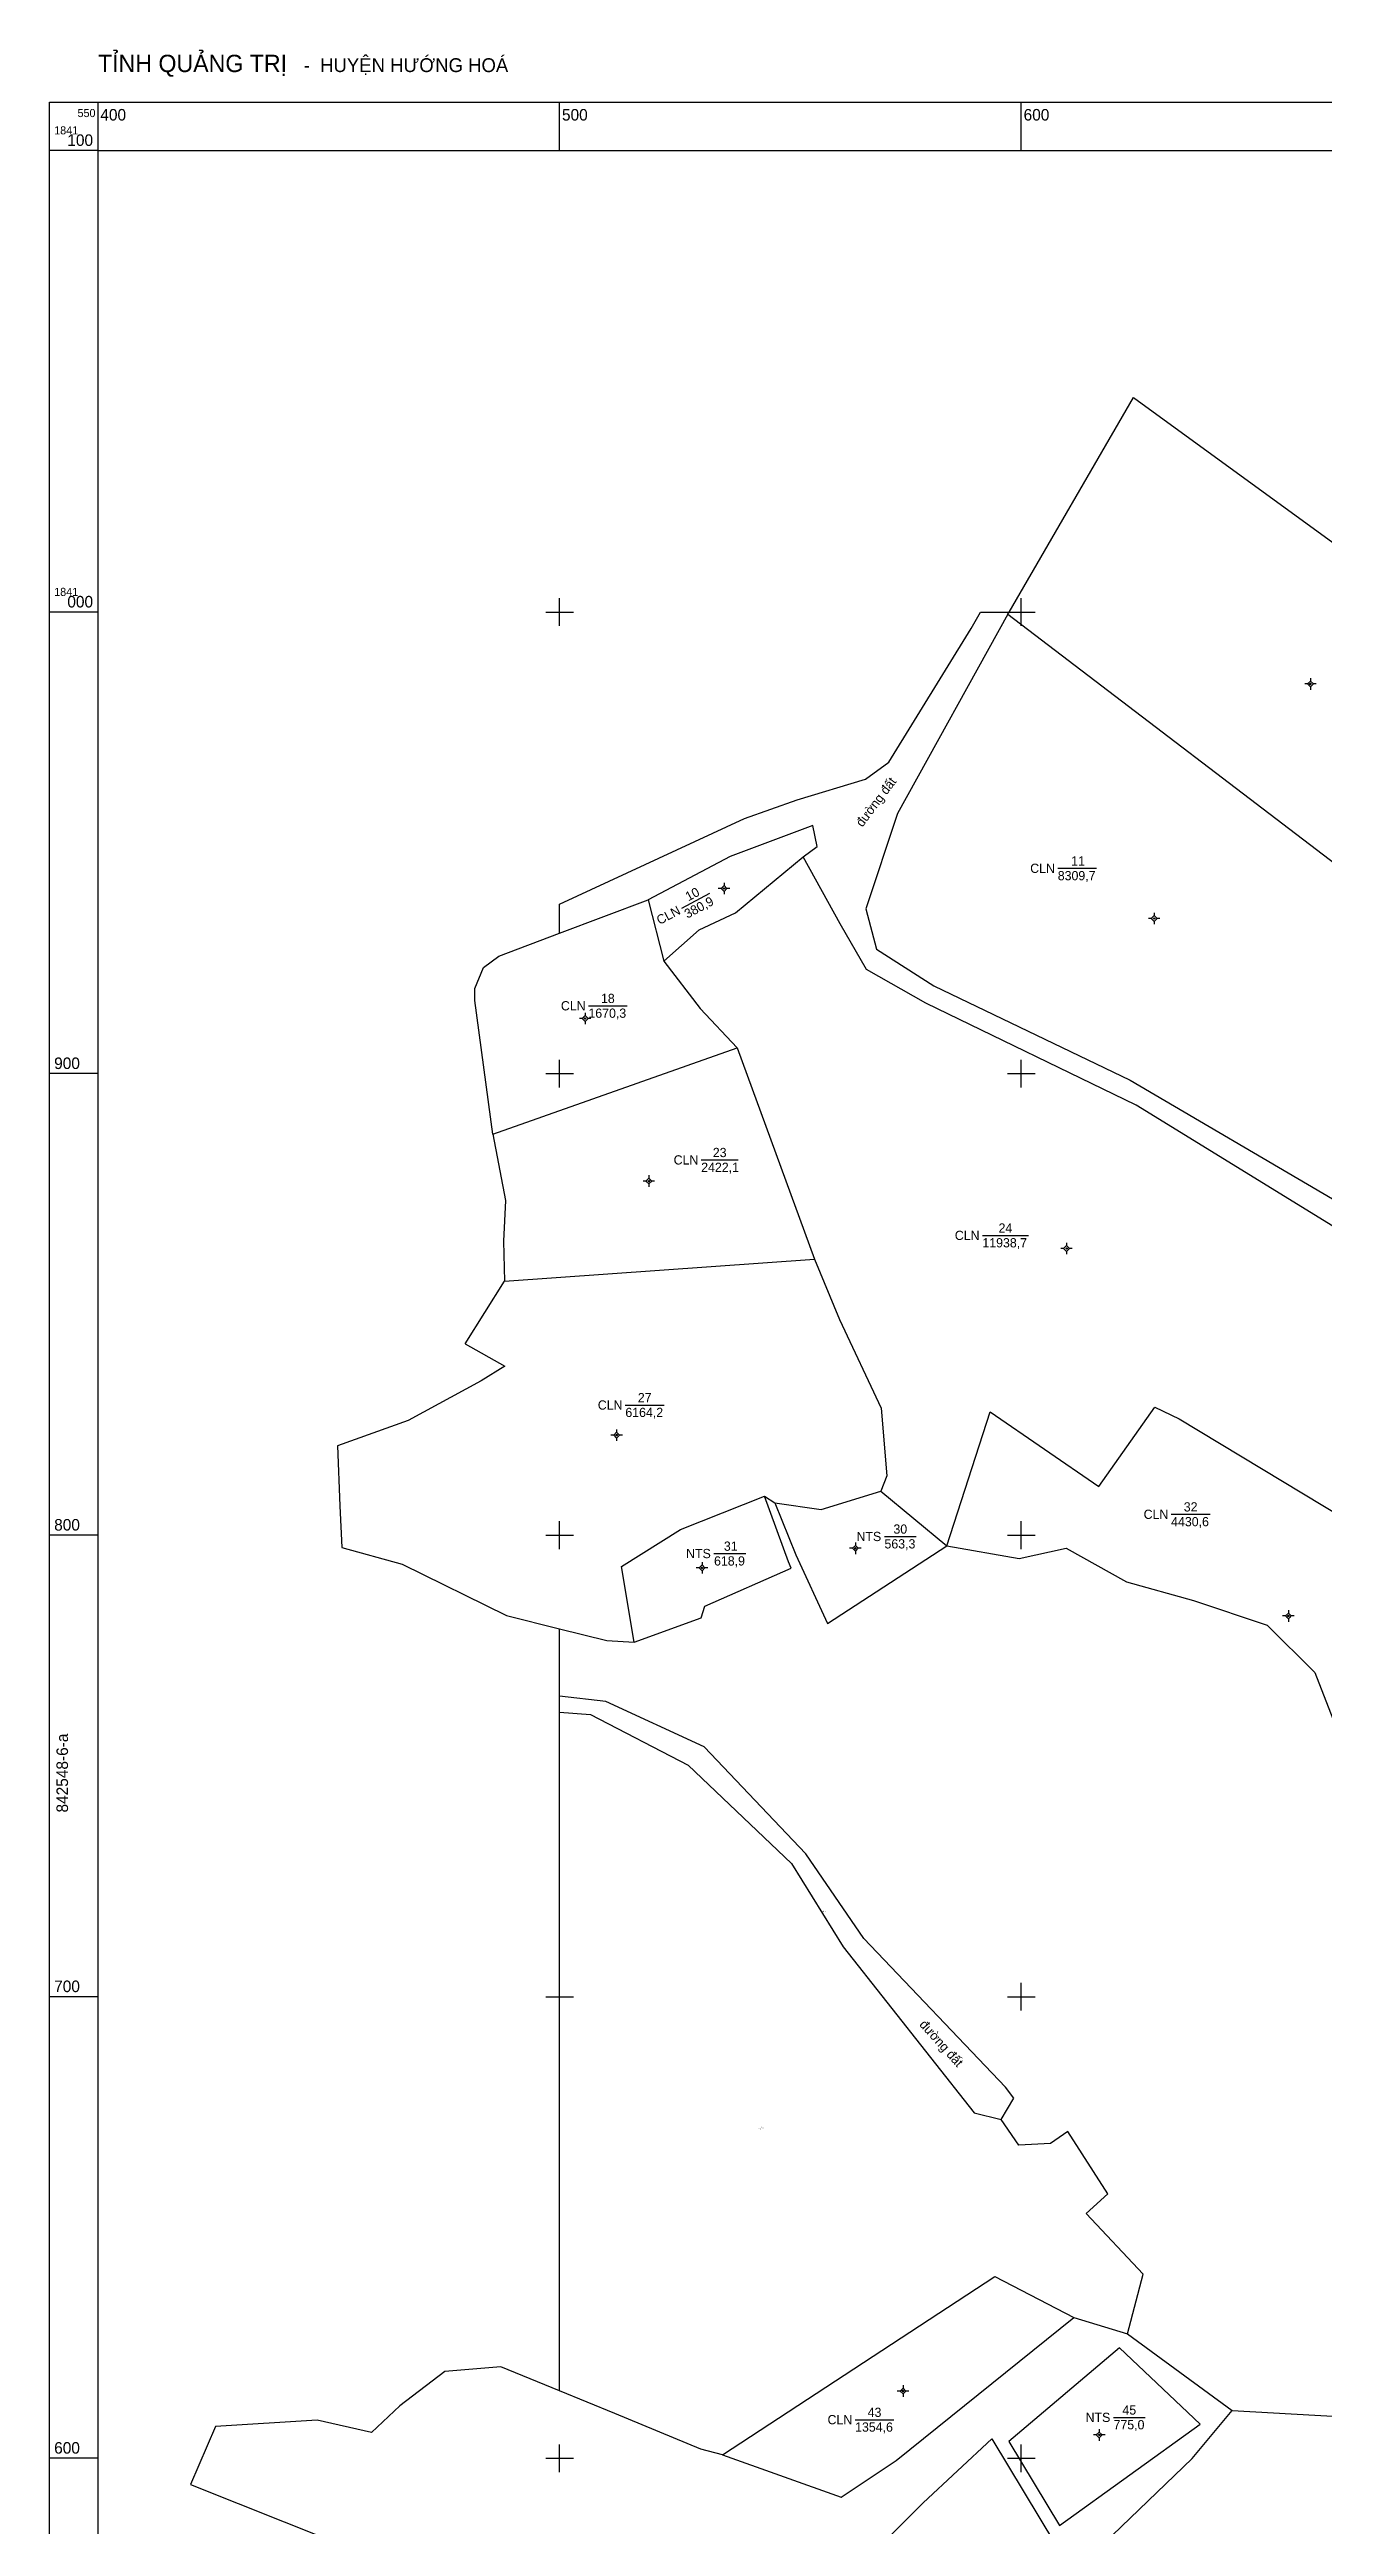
# Model space of a CAD drawing. Extents: x 550390 to 551118, y 1840259 to 1841146.
# Drawn here: x 550390 to 550666, y 1840585 to 1841122 of the extents above; entities that cross this region are included whole.
import ezdxf

# ---------------------------------------------------------------- set-up
doc = ezdxf.new("R2010")
doc.units = 0
for name, color, linetype in [('Level 10', 7, 'Continuous'), ('Level 11', 7, 'Continuous'), ('Level 13', 7, 'Continuous'), ('Level 15', 7, 'Continuous'), ('Level 2', 7, 'Continuous'), ('Level 23', 7, 'Continuous'), ('Level 24', 7, 'Continuous'), ('Level 28', 7, 'Continuous'), ('Level 31', 7, 'Continuous'), ('Level 4', 7, 'Continuous'), ('Level 63', 7, 'Continuous')]:
    doc.layers.add(name, color=color, linetype=linetype)

msp = doc.modelspace()

# ---------------------------------------------------------------- linework, layer by layer
at = {"layer": 'Level 10'}
for p, q in [((550624.3, 1841046.47), (550729.03, 1840970.24)), ((550597.09, 1840999.56), (550698.14, 1840922.43)), ((550519.19, 1840937.68), (550522.56, 1840924.37)), ((550485.49, 1840886.86), (550538.48, 1840905.6)), ((550538.48, 1840905.6), (550555.23, 1840859.79)), ((550488.04, 1840855.04), (550555.23, 1840859.79)), ((550611.41, 1840630.46), (550623.03, 1840626.98))]:
    msp.add_line(p, q, dxfattribs=at)
for points in [[(550522.56, 1840924.37), (550530.23, 1840931.16), (550538.12, 1840934.87), (550552.75, 1840947)], [(550522.56, 1840924.37), (550530.4, 1840914.13), (550538.48, 1840905.6)], [(550555.23, 1840859.79), (550560.6, 1840846.73), (550569.61, 1840827.5), (550570.84, 1840812.89), (550569.54, 1840809.56)], [(550479.52, 1840841.44), (550488.1, 1840836.6), (550483.01, 1840833.47), (550467.21, 1840824.85), (550451.85, 1840819.34), (550452.35, 1840806.36), (550452.83, 1840797.31)], [(550583.84, 1840797.71), (550593.26, 1840826.69), (550616.78, 1840810.53), (550628.95, 1840827.76), (550634.23, 1840825.22), (550678.97, 1840798.16)], [(550535.3, 1840600.74), (550594.29, 1840639.37), (550611.41, 1840630.46)], [(550535.3, 1840600.74), (550560.95, 1840591.59), (550572.89, 1840599.53), (550611.41, 1840630.46)], [(550535.3, 1840600.74), (550530.58, 1840601.96), (550511.95, 1840609.72), (550500, 1840614.62), (550487.27, 1840619.84), (550475.16, 1840618.82), (550465.36, 1840611.39), (550459.26, 1840605.55), (550447.45, 1840608.26), (550425.48, 1840606.85), (550420.05, 1840594.34), (550470.94, 1840574.04)], [(550581.41, 1840546.45), (550637.04, 1840599.96), (550645.7, 1840610.32)]]:
    msp.add_lwpolyline(points, dxfattribs=at)
at = {"layer": 'Level 11'}
for p, q in [((550662.02, 1840984.42), (550661.39, 1840984.42)), ((550662.64, 1840985.05), (550662.02, 1840984.42)), ((550662.02, 1840984.42), (550662.64, 1840983.8)), ((550662.64, 1840985.67), (550662.64, 1840985.05)), ((550663.27, 1840984.42), (550662.64, 1840985.05)), ((550662.64, 1840983.8), (550663.27, 1840984.42)), ((550662.64, 1840983.8), (550662.64, 1840983.17)), ((550663.89, 1840984.42), (550663.27, 1840984.42)), ((550534.98, 1840940.12), (550534.35, 1840940.12)), ((550535.6, 1840940.74), (550534.98, 1840940.12)), ((550534.98, 1840940.12), (550535.6, 1840939.49)), ((550535.6, 1840941.37), (550535.6, 1840940.74)), ((550536.23, 1840940.12), (550535.6, 1840940.74)), ((550535.6, 1840939.49), (550536.23, 1840940.12)), ((550536.85, 1840940.12), (550536.23, 1840940.12)), ((550535.6, 1840939.49), (550535.6, 1840938.87)), ((550628.78, 1840934.86), (550628.78, 1840934.23)), ((550628.16, 1840933.61), (550627.53, 1840933.61)), ((550628.78, 1840934.23), (550628.16, 1840933.61)), ((550628.16, 1840933.61), (550628.78, 1840932.98)), ((550629.41, 1840933.61), (550628.78, 1840934.23)), ((550628.78, 1840932.98), (550629.41, 1840933.61)), ((550628.78, 1840932.98), (550628.78, 1840932.36)), ((550630.03, 1840933.61), (550629.41, 1840933.61)), ((550505.52, 1840913.2), (550505.52, 1840912.57)), ((550504.89, 1840911.95), (550504.27, 1840911.95)), ((550505.52, 1840912.57), (550504.89, 1840911.95)), ((550504.89, 1840911.95), (550505.52, 1840911.32)), ((550506.14, 1840911.95), (550505.52, 1840912.57)), ((550505.52, 1840911.32), (550506.14, 1840911.95)), ((550505.52, 1840911.32), (550505.52, 1840910.7)), ((550506.77, 1840911.95), (550506.14, 1840911.95)), ((550518.7, 1840876.72), (550518.07, 1840876.72)), ((550519.32, 1840877.34), (550518.7, 1840876.72)), ((550518.7, 1840876.72), (550519.32, 1840876.09)), ((550519.32, 1840877.97), (550519.32, 1840877.34)), ((550519.95, 1840876.72), (550519.32, 1840877.34)), ((550519.32, 1840876.09), (550519.95, 1840876.72)), ((550519.32, 1840876.09), (550519.32, 1840875.47)), ((550520.57, 1840876.72), (550519.95, 1840876.72)), ((550609.17, 1840862.11), (550608.55, 1840862.11)), ((550609.8, 1840862.74), (550609.17, 1840862.11)), ((550609.17, 1840862.11), (550609.8, 1840861.49)), ((550609.8, 1840863.36), (550609.8, 1840862.74)), ((550610.42, 1840862.11), (550609.8, 1840862.74)), ((550609.8, 1840861.49), (550610.42, 1840862.11)), ((550609.8, 1840861.49), (550609.8, 1840860.86)), ((550611.05, 1840862.11), (550610.42, 1840862.11)), ((550512.34, 1840822.29), (550511.72, 1840821.67)), ((550512.34, 1840822.92), (550512.34, 1840822.29)), ((550512.97, 1840821.67), (550512.34, 1840822.29)), ((550511.72, 1840821.67), (550511.09, 1840821.67)), ((550511.72, 1840821.67), (550512.34, 1840821.04)), ((550512.34, 1840821.04), (550512.97, 1840821.67)), ((550512.34, 1840821.04), (550512.34, 1840820.42)), ((550513.59, 1840821.67), (550512.97, 1840821.67)), ((550563.43, 1840797.15), (550562.81, 1840797.15)), ((550564.06, 1840797.78), (550563.43, 1840797.15)), ((550563.43, 1840797.15), (550564.06, 1840796.53)), ((550564.06, 1840798.4), (550564.06, 1840797.78)), ((550564.68, 1840797.15), (550564.06, 1840797.78)), ((550564.06, 1840796.53), (550564.68, 1840797.15)), ((550564.06, 1840796.53), (550564.06, 1840795.9)), ((550565.31, 1840797.15), (550564.68, 1840797.15)), ((550530.21, 1840792.93), (550529.59, 1840792.93)), ((550530.84, 1840793.55), (550530.21, 1840792.93)), ((550530.21, 1840792.93), (550530.84, 1840792.3)), ((550530.84, 1840794.18), (550530.84, 1840793.55)), ((550531.46, 1840792.93), (550530.84, 1840793.55)), ((550530.84, 1840792.3), (550531.46, 1840792.93)), ((550530.84, 1840792.3), (550530.84, 1840791.68)), ((550532.09, 1840792.93), (550531.46, 1840792.93)), ((550657.23, 1840782.5), (550656.61, 1840782.5)), ((550657.86, 1840783.12), (550657.23, 1840782.5)), ((550657.23, 1840782.5), (550657.86, 1840781.87)), ((550657.86, 1840783.75), (550657.86, 1840783.12)), ((550658.48, 1840782.5), (550657.86, 1840783.12)), ((550657.86, 1840781.87), (550658.48, 1840782.5)), ((550657.86, 1840781.87), (550657.86, 1840781.25)), ((550659.11, 1840782.5), (550658.48, 1840782.5)), ((550573.76, 1840614.57), (550573.13, 1840614.57)), ((550574.38, 1840615.19), (550573.76, 1840614.57)), ((550573.76, 1840614.57), (550574.38, 1840613.94)), ((550574.38, 1840615.82), (550574.38, 1840615.19)), ((550575.01, 1840614.57), (550574.38, 1840615.19)), ((550574.38, 1840613.94), (550575.01, 1840614.57)), ((550574.38, 1840613.94), (550574.38, 1840613.32)), ((550575.63, 1840614.57), (550575.01, 1840614.57)), ((550616.25, 1840605.05), (550615.63, 1840605.05)), ((550616.88, 1840605.68), (550616.25, 1840605.05)), ((550616.25, 1840605.05), (550616.88, 1840604.43)), ((550616.88, 1840606.3), (550616.88, 1840605.68)), ((550617.5, 1840605.05), (550616.88, 1840605.68)), ((550616.88, 1840604.43), (550617.5, 1840605.05)), ((550616.88, 1840604.43), (550616.88, 1840603.8)), ((550618.13, 1840605.05), (550617.5, 1840605.05))]:
    msp.add_line(p, q, dxfattribs=at)
for centre in [(550662.64, 1840984.42), (550535.6, 1840940.12), (550628.78, 1840933.61), (550505.52, 1840911.95), (550519.32, 1840876.72), (550609.8, 1840862.11), (550512.34, 1840821.67), (550564.06, 1840797.15), (550530.84, 1840792.93), (550657.86, 1840782.5), (550574.38, 1840614.57), (550616.88, 1840605.05)]:
    msp.add_circle(centre, 0.15, dxfattribs=at)
at = {"layer": 'Level 13'}
for p, q in [((550607.89, 1840944.49), (550616.32, 1840944.49)), ((550526.45, 1840935.87), (550532.52, 1840939.09)), ((550506.23, 1840914.7), (550514.65, 1840914.7)), ((550530.65, 1840881.31), (550538.69, 1840881.31)), ((550591.57, 1840864.95), (550601.55, 1840864.95)), ((550514.22, 1840828.2), (550522.63, 1840828.2)), ((550632.46, 1840804.53), (550640.88, 1840804.53)), ((550533.43, 1840796.02), (550540.3, 1840796.02)), ((550570.36, 1840799.72), (550577.23, 1840799.72)), ((550563.99, 1840608.36), (550572.42, 1840608.36)), ((550619.98, 1840608.86), (550626.85, 1840608.86))]:
    msp.add_line(p, q, dxfattribs=at)
at = {"layer": 'Level 23'}
msp.add_line((550479.52, 1840841.44), (550488.04, 1840855.04), dxfattribs=at)
for points in [[(550597.09, 1840999.56), (550597.34, 1841000), (550624.3, 1841046.47)], [(550500, 1840936.73), (550540.06, 1840955.31), (550551.47, 1840959.35), (550566.25, 1840963.79), (550571.29, 1840967.47), (550589.14, 1840996.42), (550591.14, 1841000)], [(550597.09, 1840999.56), (550573.17, 1840956.39), (550566.29, 1840935.73), (550568.63, 1840926.99), (550581.02, 1840919.04), (550623.58, 1840898.57), (550667.44, 1840872.9)], [(550552.75, 1840947), (550555.75, 1840949.21), (550554.81, 1840953.79), (550536.9, 1840947.07), (550519.19, 1840937.68)], [(550678.97, 1840798.16), (550706.39, 1840837.52), (550706.9, 1840842.7), (550624.87, 1840893.17), (550579.35, 1840915.3), (550566.45, 1840922.53), (550560.73, 1840932.48), (550552.75, 1840947)], [(550485.49, 1840886.86), (550481.63, 1840915.86), (550481.65, 1840918.46), (550483.49, 1840923), (550486.83, 1840925.44), (550500, 1840930.42), (550519.19, 1840937.68)], [(550485.49, 1840886.86), (550488.3, 1840872.54), (550487.85, 1840863.72), (550488.04, 1840855.04)], [(550500, 1840761.67), (550506.69, 1840761.12), (550527.82, 1840750.17), (550550.21, 1840728.86), (550561.43, 1840710.78), (550589.77, 1840674.84), (550595.66, 1840673.37)]]:
    msp.add_lwpolyline(points, dxfattribs=at)
at = {"layer": 'Level 24'}
for p, q in [((550591.14, 1841000), (550597.34, 1841000)), ((550500, 1840930.42), (550500, 1840936.73)), ((550500, 1840765.13), (550500, 1840779.72)), ((550500, 1840761.67), (550500, 1840765.13)), ((550500, 1840614.62), (550500, 1840761.67))]:
    msp.add_line(p, q, dxfattribs=at)
at = {"layer": 'Level 31'}
for p, q in [((550544.35, 1840808.45), (550546.63, 1840806.99)), ((550569.54, 1840809.56), (550583.84, 1840797.71)), ((550623.03, 1840626.98), (550645.7, 1840610.32))]:
    msp.add_line(p, q, dxfattribs=at)
for points in [[(550516.12, 1840776.81), (550513.39, 1840793.18), (550526.2, 1840801.23), (550544.35, 1840808.45)], [(550516.12, 1840776.81), (550530.62, 1840782.07), (550531.48, 1840784.65), (550550.13, 1840792.82), (550549.59, 1840794.19), (550544.35, 1840808.45)], [(550546.63, 1840806.99), (550556.62, 1840805.54), (550569.54, 1840809.56)], [(550546.63, 1840806.99), (550551.15, 1840795.77), (550557.99, 1840780.83), (550583.84, 1840797.71)], [(550452.83, 1840797.31), (550465.89, 1840793.72), (550488.49, 1840782.58), (550500, 1840779.72), (550510.21, 1840777.19), (550516.12, 1840776.81)], [(550583.84, 1840797.71), (550599.56, 1840794.94), (550609.7, 1840797.2), (550622.76, 1840789.9), (550637.33, 1840785.86), (550653.29, 1840780.5), (550663.55, 1840770.22), (550669.48, 1840755.04), (550691.64, 1840738.31), (550716.09, 1840717.98)], [(550595.66, 1840673.37), (550598.36, 1840678.04), (550596.56, 1840680.37), (550565.92, 1840712.62), (550553.36, 1840730.93), (550531.33, 1840754.17), (550509.99, 1840763.97), (550500, 1840765.13)], [(550623.03, 1840626.98), (550626.43, 1840639.85), (550614.03, 1840653.05), (550618.75, 1840657.29), (550610.08, 1840670.81), (550606.34, 1840668.19), (550599.43, 1840667.86), (550595.66, 1840673.37)], [(550638.76, 1840607.38), (550621.26, 1840623.95), (550597.27, 1840603.63), (550608.3, 1840585.42), (550638.76, 1840607.38)], [(550645.7, 1840610.32), (550677.67, 1840608.56), (550695.49, 1840604.17), (550723.07, 1840598.01), (550745.8, 1840582.35), (550750.49, 1840578.62), (550761.64, 1840571.82), (550785.89, 1840566.97), (550796.07, 1840561.39), (550805.28, 1840556.78), (550815.7, 1840551.69), (550824.92, 1840549.02), (550835.68, 1840543), (550847.35, 1840538.21), (550857.92, 1840529.14), (550858.15, 1840520.02), (550862.67, 1840513.37), (550865.68, 1840503.57), (550869.21, 1840500)], [(550607.39, 1840581.31), (550577.85, 1840553.08), (550560.17, 1840571.7), (550578.77, 1840590.36), (550593.58, 1840604.24), (550607.39, 1840581.31)]]:
    msp.add_lwpolyline(points, dxfattribs=at)
at = {"layer": 'Level 63'}
for points in [[(550389.5, 1841110.5), (551110.5, 1841110.5), (551110.5, 1840389.5), (550389.5, 1840389.5)], [(550400, 1841100), (551100, 1841100), (551100, 1840400), (550400, 1840400)]]:
    msp.add_lwpolyline(points, close=True, dxfattribs=at)
for points in [[(550400, 1841100), (550400, 1841110.5)], [(550500, 1841100), (550500, 1841110.5)], [(550600, 1841100), (550600, 1841110.5)], [(550400, 1841100), (550389.5, 1841100)], [(550400, 1841000), (550389.5, 1841000)], [(550497, 1841000), (550503, 1841000)], [(550500, 1840997), (550500, 1841003)], [(550597, 1841000), (550603, 1841000)], [(550600, 1840997), (550600, 1841003)], [(550500, 1840897), (550500, 1840903)], [(550600, 1840897), (550600, 1840903)], [(550400, 1840900), (550389.5, 1840900)], [(550497, 1840900), (550503, 1840900)], [(550597, 1840900), (550603, 1840900)], [(550500, 1840797), (550500, 1840803)], [(550600, 1840797), (550600, 1840803)], [(550400, 1840800), (550389.5, 1840800)], [(550497, 1840800), (550503, 1840800)], [(550597, 1840800), (550603, 1840800)], [(550400, 1840700), (550389.5, 1840700)], [(550497, 1840700), (550503, 1840700)], [(550500, 1840697), (550500, 1840703)], [(550597, 1840700), (550603, 1840700)], [(550600, 1840697), (550600, 1840703)], [(550500, 1840597), (550500, 1840603)], [(550600, 1840597), (550600, 1840603)], [(550400, 1840600), (550389.5, 1840600)], [(550497, 1840600), (550503, 1840600)], [(550597, 1840600), (550603, 1840600)]]:
    msp.add_lwpolyline(points, dxfattribs=at)

# ---------------------------------------------------------------- texts
at = {"layer": 'Level 13'}
for s, p in [('11', (550610.81, 1840945.09)), ('24', (550595.07, 1840865.55)), ('43', (550566.72, 1840608.96)), ('45', (550621.91, 1840609.46))]:
    msp.add_text(s, height=2, dxfattribs=at).set_placement(p)
for s, rotation, p in [('10', 27.9329, (550527.89, 1840937.31)), ('18', 360, (550508.95, 1840915.3)), ('23', 360, (550533.18, 1840881.91)), ('27', 360, (550516.93, 1840828.8)), ('32', 360, (550635.19, 1840805.13)), ('30', 360, (550572.3, 1840800.32)), ('31', 360, (550535.57, 1840796.62))]:
    msp.add_text(s, height=2, rotation=rotation, dxfattribs=at).set_placement(p)
at = {"layer": 'Level 15'}
for s, p in [('Cty cổ phần nông sản Tân Lâm', (550661.72, 1840984.43)), ('Khối 1', (550662.45, 1840984.31)), ('CLN', (550662.5, 1840984.55)), ('1', (550662.62, 1840984.67)), ('Cty cổ phần nông sản Tân Lâm', (550534.68, 1840940.12)), ('Khối 1', (550535.41, 1840940)), ('CLN', (550535.46, 1840940.24)), ('10', (550535.53, 1840940.36)), ('Cty cổ phần nông sản Tân Lâm', (550627.86, 1840933.61)), ('Khối 1', (550628.59, 1840933.49)), ('CLN', (550628.64, 1840933.73)), ('11', (550628.72, 1840933.85)), ('Nguyễn Đức Thuận', (550504.94, 1840911.95)), ('Dương Thị Quy', (550505.05, 1840911.59)), ('Khối 1', (550505.32, 1840911.83)), ('Khối 1', (550505.32, 1840911.71)), ('CLN', (550505.37, 1840912.07)), ('18', (550505.44, 1840912.19)), ('Nguyễn Văn Tưởng', (550518.74, 1840876.72)), ('Nguyễn Thị Lan', (550518.85, 1840876.36)), ('Khối 1', (550519.13, 1840876.6)), ('Khối 1', (550519.13, 1840876.48)), ('CLN', (550519.18, 1840876.84)), ('23', (550519.25, 1840876.96)), ('Cty cổ phần nông sản Tân Lâm', (550608.87, 1840862.12)), ('Khối 1', (550609.6, 1840862)), ('CLN', (550609.65, 1840862.24)), ('24', (550609.72, 1840862.36)), ('Trần Bình', (550512.04, 1840821.67)), ('CLN', (550512.2, 1840821.79)), ('27', (550512.26, 1840821.91)), ('Hồ Thị Xuyền', (550511.93, 1840821.31)), ('Khối 1', (550512.15, 1840821.55)), ('Khối 1', (550512.15, 1840821.43)), ('Hồ Thị Xuyền', (550563.64, 1840796.8)), ('Trần Bình', (550563.75, 1840797.16)), ('Khối 1', (550563.86, 1840797.04)), ('Khối 1', (550563.86, 1840796.92)), ('NTS', (550563.92, 1840797.28)), ('30', (550563.98, 1840797.4)), ('Hồ Thị Xuyền', (550530.42, 1840792.57)), ('Trần Bình', (550530.53, 1840792.93)), ('Khối 1', (550530.64, 1840792.81)), ('Khối 1', (550530.64, 1840792.69)), ('NTS', (550530.7, 1840793.05)), ('31', (550530.77, 1840793.17)), ('Nguyễn Thị Thanh', (550657.31, 1840782.14)), ('Nguyễn Phước', (550657.41, 1840782.5)), ('Khối 1', (550657.66, 1840782.38)), ('Khối 1', (550657.66, 1840782.26)), ('CLN', (550657.71, 1840782.62)), ('32', (550657.79, 1840782.74)), ('UBND thị trấn quản lý', (550556.52, 1840718.45)), ('Khối 1', (550557, 1840718.33)), ('Khối 1', (550557, 1840718.21)), ('DGT', (550557.04, 1840718.57)), ('35', (550557.12, 1840718.69)), ('UBND thị trấn quản lý', (550542.92, 1840671.49)), ('Khối 1', (550543.4, 1840671.37)), ('RST', (550543.47, 1840671.61)), ('41', (550543.53, 1840671.73)), ('Khối 1', (550543.4, 1840671.25)), ('Trần Thành Quy', (550573.9, 1840614.57)), ('Đinh Thị Lời', (550573.99, 1840614.21)), ('Khối 1', (550574.19, 1840614.45)), ('Khối 1', (550574.19, 1840614.33)), ('CLN', (550574.24, 1840614.69)), ('43', (550574.31, 1840614.81)), ('Trần Thành Quy', (550616.39, 1840605.06)), ('Đinh Thị Lời', (550616.48, 1840604.7)), ('Khối 1', (550616.68, 1840604.94)), ('Khối 1', (550616.68, 1840604.82)), ('NTS', (550616.74, 1840605.18)), ('45', (550616.8, 1840605.3))]:
    msp.add_text(s, height=0.1, dxfattribs=at).set_placement(p)
at = {"layer": 'Level 2'}
for s, p in [('CLN', (550601.93, 1840943.49)), ('CLN', (550585.6, 1840863.95)), ('CLN', (550558.03, 1840607.36)), ('NTS', (550613.93, 1840607.86))]:
    msp.add_text(s, height=2, dxfattribs=at).set_placement(p)
for s, rotation, p in [('CLN', 27.9329, (550521.65, 1840932.19)), ('CLN', 360, (550500.27, 1840913.7)), ('CLN', 360, (550524.69, 1840880.31)), ('CLN', 360, (550508.26, 1840827.2)), ('NTS', 360, (550564.31, 1840798.72)), ('CLN', 360, (550626.5, 1840803.53)), ('NTS', 360, (550527.39, 1840795.02))]:
    msp.add_text(s, height=2, rotation=rotation, dxfattribs=at).set_placement(p)
at = {"layer": 'Level 28'}
for rotation, p in [(53.0426, (550565.56, 1840953.29)), (311.9872, (550577.79, 1840693.87))]:
    msp.add_text('đường đất', height=2, rotation=rotation, dxfattribs=at).set_placement(p)
at = {"layer": 'Level 4'}
for s, p in [('8309,7', (550607.9, 1840941.89)), ('11938,7', (550591.57, 1840862.35)), ('1354,6', (550564, 1840605.76)), ('775,0', (550619.98, 1840606.26))]:
    msp.add_text(s, height=2, dxfattribs=at).set_placement(p)
for s, rotation, p in [('380,9', 27.9329, (550527.67, 1840933.57)), ('1670,3', 360, (550506.23, 1840912.1)), ('2422,1', 360, (550530.66, 1840878.71)), ('6164,2', 360, (550514.23, 1840825.6)), ('4430,6', 360, (550632.46, 1840801.93)), ('618,9', 360, (550533.44, 1840793.42)), ('563,3', 360, (550570.36, 1840797.12))]:
    msp.add_text(s, height=2, rotation=rotation, dxfattribs=at).set_placement(p)
at = {"layer": 'Level 63'}
for s, height, p in [('TỈNH QUẢNG TRỊ', 3.75, (550400, 1841117)), ('  -  HUYỆN HƯỚNG HOÁ', 3, (550442.32, 1841117)), ('550', 1.75, (550395.55, 1841107.25)), ('400', 2.5, (550400.5, 1841106.5)), ('500', 2.5, (550500.5, 1841106.5)), ('600', 2.5, (550600.5, 1841106.5)), ('1841', 1.75, (550390.5, 1841103.5)), ('100', 2.5, (550393.35, 1841101)), ('1841', 1.75, (550390.5, 1841003.5)), ('000', 2.5, (550393.35, 1841001)), ('900', 2.5, (550390.5, 1840901)), ('800', 2.5, (550390.5, 1840801)), ('700', 2.5, (550390.5, 1840701)), ('600', 2.5, (550390.5, 1840601))]:
    msp.add_text(s, height=height, dxfattribs=at).set_placement(p)
msp.add_text('842548-6-a', height=2.5, rotation=90, dxfattribs=at).set_placement((550393.5, 1840739.91))

doc.saveas('drawing.dxf')
